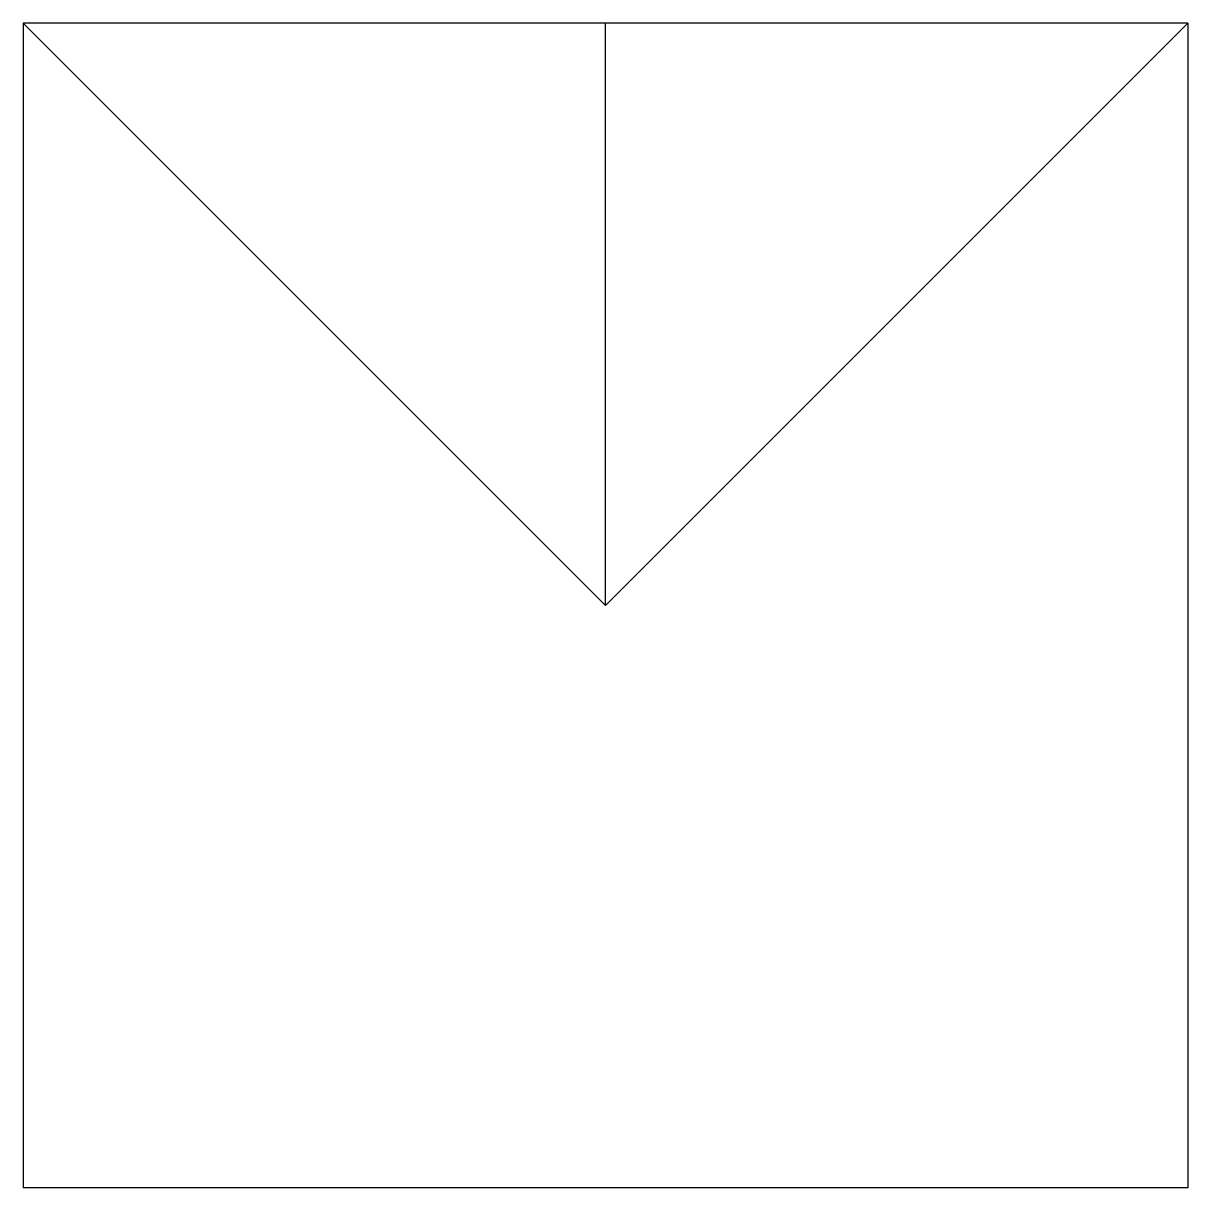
# Model space of a CAD drawing. Header units: millimetres. Extents: x -50 to 50, y -50 to 50.
import ezdxf

# ---------------------------------------------------------------- set-up
doc = ezdxf.new("R2010")
doc.units = ezdxf.units.MM

msp = doc.modelspace()

# ---------------------------------------------------------------- linework, layer by layer
for p, q in [((50, 50), (-50, 50)), ((-50, 50), (-50, -50)), ((-50, 50), (0, 0)), ((0, 0), (50, 50)), ((0, 0), (0, 50)), ((50, 50), (50, -50)), ((50, -50), (-50, -50))]:
    msp.add_line(p, q)

doc.saveas('drawing.dxf')
